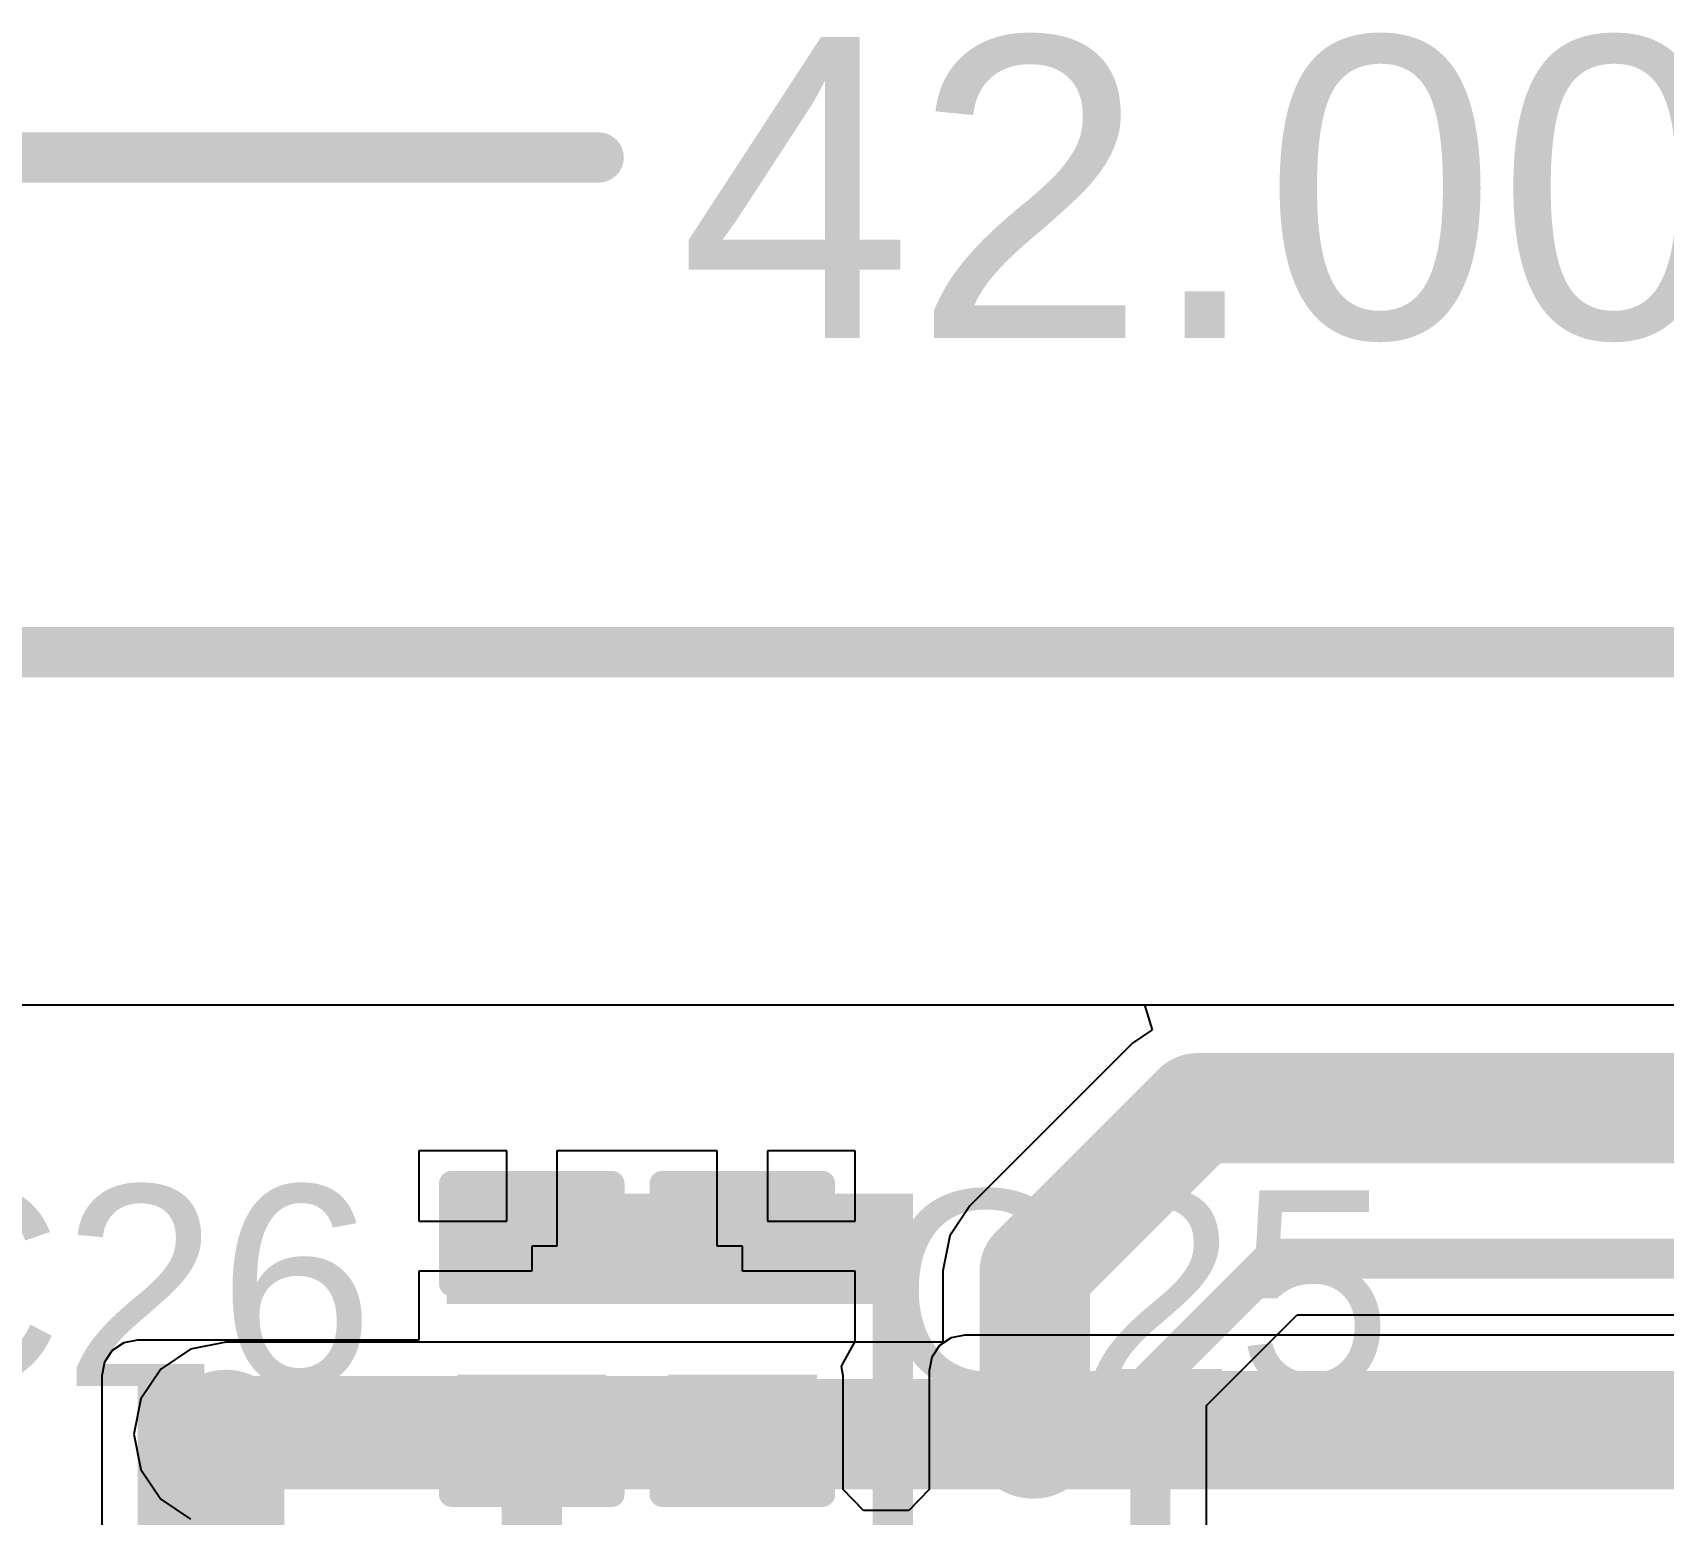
# Model space of a CAD drawing. Header units: millimetres. Extents: x -0.31 to 1.46, y -0.34 to 2.98.
# Drawn here: x 0.2901 to 0.6153, y 2.6824 to 2.9779 of the extents above; entities that cross this region are included whole.
import ezdxf

# ---------------------------------------------------------------- set-up
doc = ezdxf.new("R2010")
doc.units = ezdxf.units.MM
doc.header["$MEASUREMENT"] = 0
for name, color, linetype in [('BottomLayer', 5, 'Continuous'), ('BottomSolder', 6, 'Continuous'), ('Mechanical1', 6, 'Continuous'), ('Mechanical2', 216, 'Continuous'), ('TopLayer', 1, 'Continuous'), ('TopOverlay', 2, 'Continuous'), ('TopPaste', 8, 'Continuous'), ('TopSolder', 216, 'Continuous'), ('ViaHoleLayer', 16, 'Continuous')]:
    doc.layers.add(name, color=color, linetype=linetype)
doc.styles.add('Arial', font='', dxfattribs={"height": 0.2})
doc.styles.get('Arial').set_extended_font_data('Arial')

# ---------------------------------------------------------------- blocks, each defined once
blk = doc.blocks.new('C___0402_38')
at = {"layer": 'TopLayer'}
for points in [[(-0.0275, -0.0125), (-0.0275, 0.0125), (-0.0095, 0.0125), (-0.0095, -0.0125)], [(0.0095, -0.0125), (0.0095, 0.0125), (0.0275, 0.0125), (0.0275, -0.0125)]]:
    blk.add_hatch(color=1, dxfattribs=at).paths.add_polyline_path(points)
at = {"layer": 'TopPaste'}
for points in [[(-0.0275, -0.0125), (-0.0275, 0.0125), (-0.0095, 0.0125), (-0.0095, -0.0125)], [(0.0095, -0.0125), (0.0095, 0.0125), (0.0275, 0.0125), (0.0275, -0.0125)]]:
    blk.add_hatch(color=8, dxfattribs=at).paths.add_polyline_path(points)
at = {"layer": 'TopSolder'}
for points in [[(-0.02986, -0.01486), (-0.02986, 0.01486), (-0.00714, 0.01486), (-0.00714, -0.01486)], [(0.00714, -0.01486), (0.00714, 0.01486), (0.02986, 0.01486), (0.02986, -0.01486)]]:
    blk.add_hatch(color=216, dxfattribs=at).paths.add_polyline_path(points)
at = {"layer": 'TopOverlay', "const_width": 0.005}
for points in [[(-0.011, 0.016), (-0.031, 0.016)], [(-0.031, -0.016), (-0.031, 0.016)], [(0.031, 0.016), (0.011, 0.016)], [(0.031, -0.016), (0.031, 0.016)], [(-0.011, -0.016), (-0.031, -0.016)], [(0.031, -0.016), (0.011, -0.016)]]:
    blk.add_lwpolyline(points, dxfattribs=at)
at = {"layer": 'TopOverlay', "const_width": 0.0025}
for points in [[(-0.03225, 0.016, 1), (-0.02975, 0.016, 1)], [(-0.03225, 0.016, 1), (-0.02975, 0.016, 1)], [(-0.01225, 0.016, 1), (-0.00975, 0.016, 1)], [(0.00975, 0.016, 1), (0.01225, 0.016, 1)], [(0.02975, 0.016, 1), (0.03225, 0.016, 1)], [(0.02975, 0.016, 1), (0.03225, 0.016, 1)], [(-0.03225, -0.016, 1), (-0.02975, -0.016, 1)], [(-0.03225, -0.016, 1), (-0.02975, -0.016, 1)], [(-0.01225, -0.016, 1), (-0.00975, -0.016, 1)], [(0.00975, -0.016, 1), (0.01225, -0.016, 1)], [(0.02975, -0.016, 1), (0.03225, -0.016, 1)], [(0.02975, -0.016, 1), (0.03225, -0.016, 1)]]:
    blk.add_lwpolyline(points, format="xyb", close=True, dxfattribs=at)
blk = doc.blocks.new('C___0402_39')
at = {"layer": 'TopLayer'}
for points in [[(-0.0275, -0.0125), (-0.0275, 0.0125), (-0.0095, 0.0125), (-0.0095, -0.0125)], [(0.0095, -0.0125), (0.0095, 0.0125), (0.0275, 0.0125), (0.0275, -0.0125)]]:
    blk.add_hatch(color=1, dxfattribs=at).paths.add_polyline_path(points)
at = {"layer": 'TopPaste'}
for points in [[(-0.0275, -0.0125), (-0.0275, 0.0125), (-0.0095, 0.0125), (-0.0095, -0.0125)], [(0.0095, -0.0125), (0.0095, 0.0125), (0.0275, 0.0125), (0.0275, -0.0125)]]:
    blk.add_hatch(color=8, dxfattribs=at).paths.add_polyline_path(points)
at = {"layer": 'TopSolder'}
for points in [[(-0.02986, -0.01486), (-0.02986, 0.01486), (-0.00714, 0.01486), (-0.00714, -0.01486)], [(0.00714, -0.01486), (0.00714, 0.01486), (0.02986, 0.01486), (0.02986, -0.01486)]]:
    blk.add_hatch(color=216, dxfattribs=at).paths.add_polyline_path(points)
at = {"layer": 'TopOverlay', "const_width": 0.005}
for points in [[(-0.011, 0.016), (-0.031, 0.016)], [(-0.031, -0.016), (-0.031, 0.016)], [(0.031, 0.016), (0.011, 0.016)], [(0.031, -0.016), (0.031, 0.016)], [(-0.011, -0.016), (-0.031, -0.016)], [(0.031, -0.016), (0.011, -0.016)]]:
    blk.add_lwpolyline(points, dxfattribs=at)
at = {"layer": 'TopOverlay', "const_width": 0.0025}
for points in [[(-0.03225, 0.016, 1), (-0.02975, 0.016, 1)], [(-0.03225, 0.016, 1), (-0.02975, 0.016, 1)], [(-0.01225, 0.016, 1), (-0.00975, 0.016, 1)], [(0.00975, 0.016, 1), (0.01225, 0.016, 1)], [(0.02975, 0.016, 1), (0.03225, 0.016, 1)], [(0.02975, 0.016, 1), (0.03225, 0.016, 1)], [(-0.03225, -0.016, 1), (-0.02975, -0.016, 1)], [(-0.03225, -0.016, 1), (-0.02975, -0.016, 1)], [(-0.01225, -0.016, 1), (-0.00975, -0.016, 1)], [(0.00975, -0.016, 1), (0.01225, -0.016, 1)], [(0.02975, -0.016, 1), (0.03225, -0.016, 1)], [(0.02975, -0.016, 1), (0.03225, -0.016, 1)]]:
    blk.add_lwpolyline(points, format="xyb", close=True, dxfattribs=at)

msp = doc.modelspace()

# ---------------------------------------------------------------- hatches: boundary and pattern name
at = {"layer": 'BottomLayer'}
h = msp.add_hatch(color=5, dxfattribs=at)
edge = h.paths.add_edge_path()
edge.add_arc((0.32862, 2.69837), 0.00886, 0, 360)
h = msp.add_hatch(color=5, dxfattribs=at)
edge = h.paths.add_edge_path()
edge.add_arc((0.48962, 2.69837), 0.00886, 0, 360)
at = {"layer": 'BottomSolder'}
h = msp.add_hatch(color=6, dxfattribs=at)
edge = h.paths.add_edge_path()
edge.add_arc((0.32862, 2.69837), 0.01286, 0, 360)
h = msp.add_hatch(color=6, dxfattribs=at)
edge = h.paths.add_edge_path()
edge.add_arc((0.48962, 2.69837), 0.01286, 0, 360)
at = {"layer": 'TopLayer'}
for points in [[(0.37262, 2.72437), (0.46562, 2.72437), (0.46562, 2.74637), (0.37262, 2.74637)], [(0.311, 2.70999), (0.311, 2.076), (0.34025, 2.076), (0.34025, 2.70999)], [(0.318, 2.68737), (0.44462, 2.68737), (0.44462, 2.71), (0.318, 2.71)], [(0.476, 2.68737), (0.83862, 2.68737), (0.83862, 2.711), (0.476, 2.711)]]:
    msp.add_hatch(color=1, dxfattribs=at).paths.add_polyline_path(points)
h = msp.add_hatch(color=1, dxfattribs=at)
edge = h.paths.add_edge_path()
edge.add_arc((0.32862, 2.69837), 0.00886, 0, 360)
h = msp.add_hatch(color=1, dxfattribs=at)
edge = h.paths.add_edge_path()
edge.add_arc((0.48962, 2.69837), 0.00886, 0, 360)
at = {"layer": 'TopSolder'}
h = msp.add_hatch(color=216, dxfattribs=at)
edge = h.paths.add_edge_path()
edge.add_arc((0.32862, 2.69837), 0.01286, 0, 360)
h = msp.add_hatch(color=216, dxfattribs=at)
edge = h.paths.add_edge_path()
edge.add_arc((0.48962, 2.69837), 0.01286, 0, 360)
at = {"layer": 'ViaHoleLayer'}
h = msp.add_hatch(color=16, dxfattribs=at)
edge = h.paths.add_edge_path()
edge.add_arc((0.32862, 2.69837), 0.00591, 0, 360)
h = msp.add_hatch(color=16, dxfattribs=at)
edge = h.paths.add_edge_path()
edge.add_arc((0.48962, 2.69837), 0.00591, 0, 360)

# ---------------------------------------------------------------- linework, layer by layer
at = {"layer": 'BottomLayer'}
for p, q in [((-0.112, 2.784), (0.51184, 2.784)), ((0.51184, 2.784), (0.51336, 2.779)), ((0.51336, 2.779), (0.50939, 2.77635)), ((0.50939, 2.77635), (0.47695, 2.7439)), ((0.47695, 2.7439), (0.47297, 2.73795)), ((0.47297, 2.73795), (0.47158, 2.73093)), ((0.47158, 2.73093), (0.47158, 2.71672)), ((0.52419, 2.70408), (0.54226, 2.72216)), ((0.54226, 2.72216), (0.88097, 2.72216)), ((0.32862, 2.71672), (0.32159, 2.71533)), ((0.47158, 2.71672), (0.32862, 2.71672)), ((0.32159, 2.71533), (0.31564, 2.71135)), ((0.31564, 2.71135), (0.31166, 2.7054)), ((0.31166, 2.7054), (0.31026, 2.69837)), ((0.52419, 2.67531), (0.52419, 2.70408)), ((0.31026, 2.69837), (0.31166, 2.69135)), ((0.31166, 2.69135), (0.31564, 2.68539)), ((0.31564, 2.68539), (0.32159, 2.68142))]:
    msp.add_line(p, q, dxfattribs=at)
for points, const_width in [([(0.48993, 2.73093), (0.52237, 2.76337)], 0.022), ([(0.52237, 2.76337), (0.97566, 2.76337)], 0.022), ([(0.48993, 2.69868), (0.48993, 2.73093)], 0.022), ([(0.51298, 2.70873), (0.53762, 2.73337)], 0.008), ([(0.53762, 2.73337), (0.88562, 2.73337)], 0.008), ([(0.51298, 2.66373), (0.51298, 2.70873)], 0.008), ([(0.32862, 2.69837), (0.48962, 2.69837)], 0.022), ([(0.48962, 2.69837), (0.48993, 2.69868)], 0.022)]:
    msp.add_lwpolyline(points, dxfattribs=dict(at, const_width=const_width))
for points, const_width in [([(0.51687, 2.76337, 1), (0.52787, 2.76337, 1)], 0.011), ([(0.51687, 2.76337, 1), (0.52787, 2.76337, 1)], 0.011), ([(0.48443, 2.73093, 1), (0.49543, 2.73093, 1)], 0.011), ([(0.48443, 2.73093, 1), (0.49543, 2.73093, 1)], 0.011), ([(0.53562, 2.73337, 1), (0.53962, 2.73337, 1)], 0.004), ([(0.53562, 2.73337, 1), (0.53962, 2.73337, 1)], 0.004), ([(0.51098, 2.70873, 1), (0.51498, 2.70873, 1)], 0.004), ([(0.51098, 2.70873, 1), (0.51498, 2.70873, 1)], 0.004), ([(0.32312, 2.69837, 1), (0.33412, 2.69837, 1)], 0.011), ([(0.48412, 2.69837, 1), (0.49512, 2.69837, 1)], 0.011), ([(0.48412, 2.69837, 1), (0.49512, 2.69837, 1)], 0.011), ([(0.48443, 2.69868, 1), (0.49543, 2.69868, 1)], 0.011), ([(0.48443, 2.69868, 1), (0.49543, 2.69868, 1)], 0.011)]:
    msp.add_lwpolyline(points, format="xyb", close=True, dxfattribs=dict(at, const_width=const_width))
at = {"layer": 'Mechanical1', "const_width": 0.01}
msp.add_lwpolyline([(-0.19685, 2.953), (0.40298, 2.953)], dxfattribs=at)
at = {"layer": 'Mechanical1', "const_width": 0.005}
msp.add_lwpolyline([(0.40048, 2.953, 1), (0.40548, 2.953, 1)], format="xyb", close=True, dxfattribs=at)
at = {"layer": 'Mechanical2', "const_width": 0.01}
msp.add_lwpolyline([(-0.19685, 2.85433), (1.45669, 2.85433)], dxfattribs=at)
at = {"layer": 'TopLayer'}
for p, q in [((-0.112, 2.784), (1.374, 2.784)), ((0.38462, 2.75487), (0.36712, 2.75487)), ((0.36712, 2.75487), (0.36712, 2.74087)), ((0.38462, 2.74087), (0.38462, 2.75487)), ((0.42662, 2.75487), (0.39462, 2.75487)), ((0.39462, 2.75487), (0.39462, 2.73587)), ((0.42662, 2.73587), (0.42662, 2.75487)), ((0.45412, 2.75487), (0.43662, 2.75487)), ((0.43662, 2.75487), (0.43662, 2.74087)), ((0.45412, 2.74087), (0.45412, 2.75487)), ((0.36712, 2.74087), (0.38462, 2.74087)), ((0.43662, 2.74087), (0.45412, 2.74087)), ((0.39462, 2.73587), (0.38962, 2.73587)), ((0.38962, 2.73587), (0.38962, 2.73087)), ((0.43162, 2.73587), (0.42662, 2.73587)), ((0.43162, 2.73087), (0.43162, 2.73587)), ((0.38962, 2.73087), (0.36712, 2.73087)), ((0.36712, 2.73087), (0.36712, 2.71714)), ((0.45412, 2.73087), (0.43162, 2.73087)), ((0.45412, 2.71687), (0.45412, 2.73087)), ((0.30827, 2.71658), (0.30595, 2.71504)), ((0.311, 2.71713), (0.30827, 2.71658)), ((0.31795, 2.71713), (0.311, 2.71713)), ((0.318, 2.71714), (0.31795, 2.71713)), ((0.36712, 2.71714), (0.318, 2.71714)), ((0.45182, 2.7127), (0.45412, 2.71687)), ((0.45412, 2.71687), (0.45412, 2.71687)), ((0.45412, 2.71687), (0.45412, 2.71687)), ((0.47095, 2.71605), (0.46941, 2.71373)), ((0.47327, 2.71759), (0.47095, 2.71605)), ((0.476, 2.71814), (0.47327, 2.71759)), ((0.76112, 2.71814), (0.476, 2.71814)), ((0.30441, 2.71272), (0.30386, 2.70999)), ((0.30595, 2.71504), (0.30441, 2.71272)), ((0.45138, 2.71187), (0.45182, 2.7127)), ((0.46941, 2.71373), (0.46886, 2.711)), ((0.30386, 2.70999), (0.30386, 2.076)), ((0.45175, 2.71), (0.45138, 2.71187)), ((0.45175, 2.68737), (0.45175, 2.71)), ((0.46886, 2.711), (0.46886, 2.68811)), ((0.45579, 2.68318), (0.45175, 2.68737)), ((0.46884, 2.68735), (0.46483, 2.68318)), ((0.46886, 2.68811), (0.46884, 2.68735)), ((0.46483, 2.68318), (0.45579, 2.68318))]:
    msp.add_line(p, q, dxfattribs=at)
for points, const_width in [([(0.42712, 2.73537), (0.43162, 2.73537)], 0.008), ([(0.43162, 2.73587), (0.45693, 2.73587)], 0.008), ([(0.45693, 2.73587), (0.46162, 2.73119)], 0.008), ([(0.46162, 2.67608), (0.46162, 2.73119)], 0.008), ([(0.38962, 2.66254), (0.38962, 2.69887)], 0.012)]:
    msp.add_lwpolyline(points, dxfattribs=dict(at, const_width=const_width))
for points, const_width in [([(0.42512, 2.73537, 1), (0.42912, 2.73537, 1)], 0.004), ([(0.42962, 2.73587, 1), (0.43362, 2.73587, 1)], 0.004), ([(0.42962, 2.73537, 1), (0.43362, 2.73537, 1)], 0.004), ([(0.45493, 2.73587, 1), (0.45893, 2.73587, 1)], 0.004), ([(0.45493, 2.73587, 1), (0.45893, 2.73587, 1)], 0.004), ([(0.45962, 2.73119, 1), (0.46362, 2.73119, 1)], 0.004), ([(0.45962, 2.73119, 1), (0.46362, 2.73119, 1)], 0.004), ([(0.38662, 2.69887, 1), (0.39262, 2.69887, 1)], 0.006)]:
    msp.add_lwpolyline(points, format="xyb", close=True, dxfattribs=dict(at, const_width=const_width))

# ---------------------------------------------------------------- block references
at = {"rotation": 270}
for name, p in [('C___0402_38', (0.38962, 2.71737)), ('C___0402_39', (0.43162, 2.71737))]:
    msp.add_blockref(name, p, dxfattribs=at)

# ---------------------------------------------------------------- texts
at = {"layer": 'Mechanical1', "style": 'Arial'}
msp.add_text('42.00mm', height=0.06, dxfattribs=at).set_placement((0.41898, 2.91701))
at = {"layer": 'TopOverlay', "style": 'Arial'}
for s, p in [('C26', (0.25568, 2.70801)), ('C25', (0.45868, 2.70701))]:
    msp.add_text(s, height=0.04, dxfattribs=at).set_placement(p)

doc.saveas('drawing.dxf')
